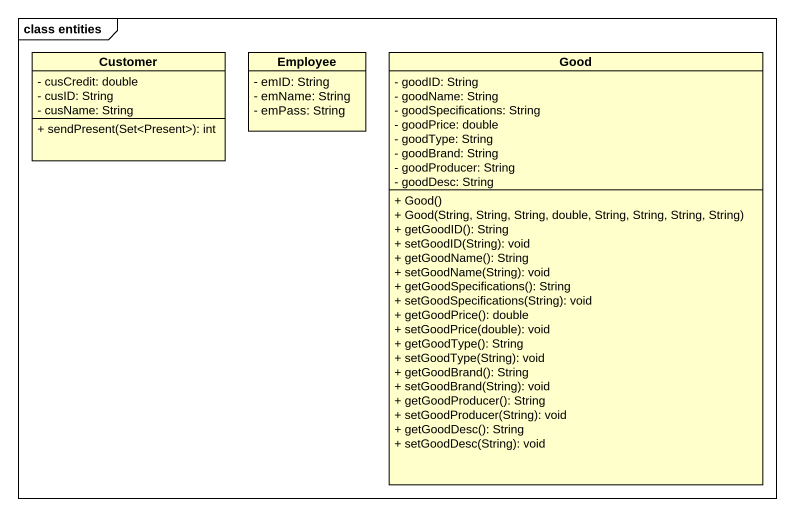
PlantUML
@startuml
mainframe class entities
hide circle
hide empty members
skinparam classAttributeIconSize 0
class Customer {
  - cusCredit: double
  - cusID: String
  - cusName: String
  + sendPresent(Set<Present>): int
}
class Employee {
  - emID: String
  - emName: String
  - emPass: String
}
class Good {
  - goodID: String
  - goodName: String
  - goodSpecifications: String
  - goodPrice: double
  - goodType: String
  - goodBrand: String
  - goodProducer: String
  - goodDesc: String
  + Good()
  + Good(String, String, String, double, String, String, String, String)
  + getGoodID(): String
  + setGoodID(String): void
  + getGoodName(): String
  + setGoodName(String): void
  + getGoodSpecifications(): String
  + setGoodSpecifications(String): void
  + getGoodPrice(): double
  + setGoodPrice(double): void
  + getGoodType(): String
  + setGoodType(String): void
  + getGoodBrand(): String
  + setGoodBrand(String): void
  + getGoodProducer(): String
  + setGoodProducer(String): void
  + getGoodDesc(): String
  + setGoodDesc(String): void
}
@enduml
